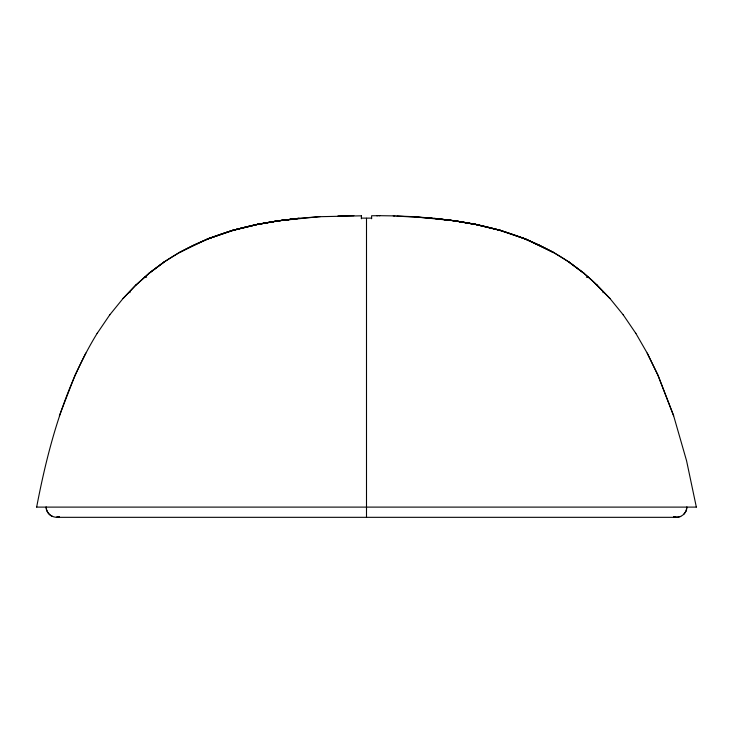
<?xml version="1.0" encoding="UTF-8"?>
<svg xmlns="http://www.w3.org/2000/svg" width="733" height="733" viewBox="0 0 733 733"><rect width="100%" height="100%" fill="white"/><g stroke="black" fill="none" stroke-linecap="round" stroke-linejoin="round"><path stroke-width="1.1" d="M686.885 507.108C686.794 512.633 682.111 517.186 676.614 517.324L56.395 517.324L59.245 516.765M686.903 507.108L686.152 510.919L683.843 514.291M36.65 507.108C48.195 446.727 64.788 386.034 97.223 333.249M97.123 333.451L109.813 314.778M109.739 314.878L123.226 298.267M59.355 415.803L75.078 375.104L85.816 353.077M135.935 284.972L123.034 298.523L135.403 285.577L149.001 273.382M135.752 285.201L149.175 273.18L163.926 262.121L179.081 252.619L207.659 238.949L193.64 245.17L179.512 252.5M149.019 273.308L163.926 262.121L149.175 273.18M163.679 262.277C197.498 239.489 237.098 226.671 277.285 221.036L256.019 224.646L232.856 230.309L207.274 239.013L232.782 230.309M207.302 239.077L232.856 230.309L256.11 224.747L232.828 230.318L207.421 238.976M256.184 224.61L277.715 220.871L298.496 218.407L277.459 220.926L256.184 224.61L233.048 230.299L256.019 224.646L277.331 220.981M59.437 516.765C53.152 518.946 46.115 513.613 46.097 507.108M257.045 224.536L278.155 220.816L318.562 216.766M279.53 220.697L299.879 218.205L320.312 216.638M299.256 218.278L278.155 220.816M277.715 220.871L298.304 218.471M319.176 216.702L361.387 215.823M361.387 218.122L371.613 218.122M353.883 215.676L337.95 215.905M379.969 215.694L371.613 215.759L371.613 218.782M376.634 215.694L377.999 215.685M144.502 277.221L146.618 277.221M586.382 277.221L588.498 277.221L591.577 279.942L609.966 298.523L597.065 284.972M128.596 292.549L130.098 292.549M602.902 292.549L604.404 292.549M36.723 507.108L696.277 507.108M52.593 516.508C48.763 515.079 46.298 511.158 46.115 507.108M680.682 516.508L676.449 517.324L673.6 516.765M393.236 215.887L433.121 218.205L454.845 220.816L475.955 224.536M379.117 215.676L395.05 215.905M396.901 215.988L413.824 216.702M432.259 218.132L414.438 216.766L453.47 220.697M454.286 220.752L454.845 220.816M499.952 230.299L476.816 224.61L455.285 220.871L434.504 218.407M455.285 220.871L434.696 218.471L455.541 220.926L476.816 224.61M525.698 239.077L500.144 230.309L525.726 239.013L500.172 230.318L476.981 224.646L455.715 221.036C495.902 226.671 535.502 239.489 569.321 262.277M455.669 220.981L476.981 224.646M673.764 516.765L676.614 517.324M525.579 238.976L553.919 252.619L569.074 262.121L583.825 273.18L597.23 285.119M583.825 273.18L569.074 262.121L583.981 273.308M609.774 298.267L623.261 314.878M583.999 273.382L588.498 277.221M647.184 353.077L657.922 375.104L673.645 415.803L686.574 460.8L696.35 507.108M623.187 314.778L635.878 333.451M635.777 333.249L647.294 353.279L657.95 375.195L673.645 415.803M366.5 218.26L366.5 517.324M361.387 215.905L361.387 218.782M500.172 230.318L476.89 224.747L500.172 230.318M539.36 245.17L525.341 238.949L553.488 252.5L539.36 245.17"/></g></svg>
